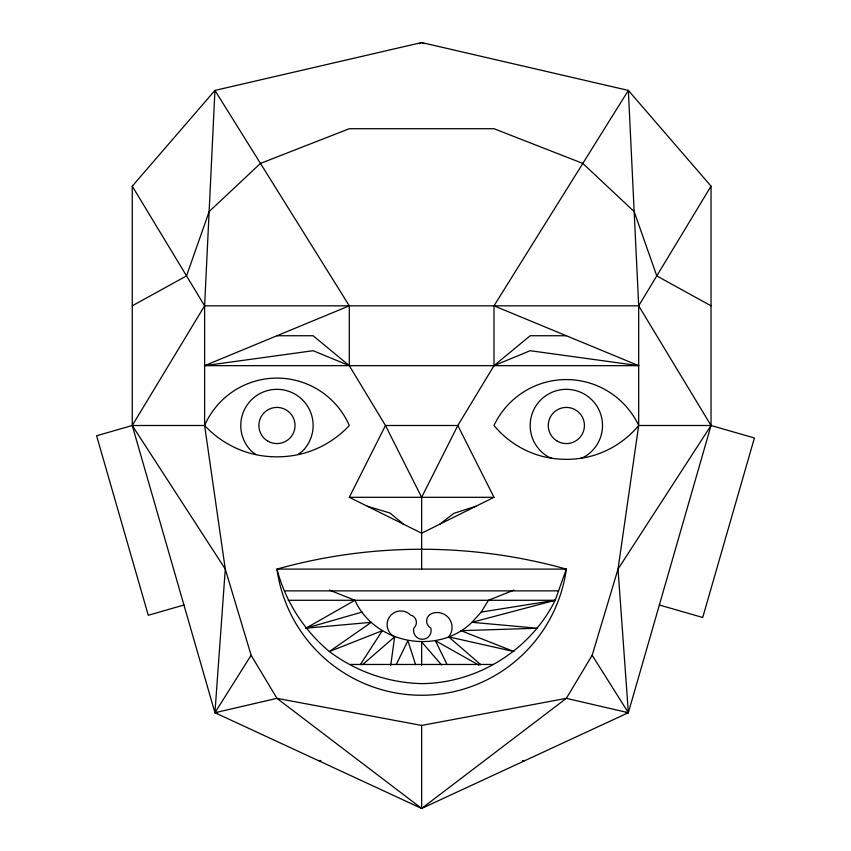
<?xml version="1.0" encoding="UTF-8"?>
<svg xmlns="http://www.w3.org/2000/svg" width="851" height="851" viewBox="0 0 851 851"><rect width="100%" height="100%" fill="white"/><g stroke="black" fill="none" stroke-linecap="round" stroke-linejoin="round"><path stroke-width="1.28" d="M421.649 497.303L457.817 425.5L493.995 365.664L493.995 305.828L628.357 90.419L638.686 305.828L638.686 425.5L618.017 569.106L592.179 655.27L566.34 698.352L421.649 808.45L276.958 698.352L251.119 655.27L225.281 569.106L204.612 425.5L204.612 305.828L214.941 90.419L421.649 42.55L628.357 90.419L711.032 186.156L711.032 425.5L628.357 712.712L421.649 808.45L214.941 712.712L132.256 425.5L132.256 186.156L214.941 90.419L349.304 305.828L349.304 365.664L385.471 425.5L421.649 497.303L421.649 569.106M390.705 665.578L394.63 636.867A13.69 13.69 0 0 1 389.715 616.603A13.69 13.69 0 0 1 410.512 614.996A7.585 7.585 0 0 1 413.873 628.07A8.808 8.808 0 0 0 422.341 639.292A8.808 8.808 0 0 0 430.819 628.07A8.01 8.01 0 0 1 431.627 613.582A14.893 14.893 0 0 1 448.668 636.867L480.804 664.705M329.401 590.094L354.878 600.285C374.674 643.877 437.691 655.727 471.986 622.315L555.192 600.285L566.34 569.106A537.289 537.289 0 0 0 276.958 569.106C285.415 601.391 303.733 630.187 329.38 651.536C356.058 671.588 388.29 682.8 421.649 683.63C477.4 683.236 530.354 650.196 555.192 600.285L288.106 600.285M396.289 664.471L407.906 640.675L415.586 664.674M349.304 497.303L385.471 425.5L457.817 425.5L493.995 497.303L421.649 533.205L349.304 497.303L493.995 497.303M711.032 186.156L638.686 305.828L204.612 305.828L132.256 425.5L96.599 435.765L148.276 615.273L183.933 605.008M448.668 636.867L513.908 651.536L461.008 630.687L537.428 628.219L471.986 622.315L481.23 612.071L488.421 600.285L513.898 590.094M251.119 655.27L214.941 712.712L217.59 712.712M360.313 664.674L382.29 630.687L329.38 651.536L371.313 622.315L305.871 628.219L354.878 600.285M362.494 664.705L394.63 636.867M439.733 524.227L453.902 513.313L475.911 506.281M298.105 454.477L302.53 451.083A36.178 36.178 0 0 0 302.53 399.917A36.178 36.178 0 0 0 251.375 399.917A36.178 36.178 0 0 0 251.375 451.083L255.8 454.477M132.256 305.828L186.518 275.915L209.133 211.591L260.47 163.413L349.304 128.714L493.995 128.714L582.818 163.413L634.165 211.591L656.781 275.915L711.032 305.828M419.266 43.731L421.649 42.55L424.032 43.731M493.995 305.828L638.686 365.664L204.612 365.664L349.304 305.828M580.829 458.317L584.424 456.827A36.178 36.178 0 0 0 594.051 402.246A36.178 36.178 0 0 0 538.63 402.246A36.178 36.178 0 0 0 548.257 456.827L551.852 458.317M305.871 628.219L362.069 612.071M204.612 425.5A98.844 98.844 0 0 0 250.237 453.317C267.682 458.019 286.223 458.019 303.669 453.317A98.844 98.844 0 0 0 349.304 425.5A78.909 78.909 0 0 0 204.612 425.5L132.256 425.5L225.281 569.106L214.941 712.712L276.958 698.352L421.649 725.435L566.34 698.352L628.357 712.712L618.017 569.106L711.032 425.5L638.686 305.828M481.23 612.071L555.192 600.285M204.612 365.664L313.125 350.708L349.304 365.664L313.125 335.741L276.958 335.741M566.34 335.741L530.173 335.741L493.995 365.664L530.173 350.708L638.686 365.664M638.686 425.5A93.982 93.982 0 0 1 593.477 455.498C575.808 460.614 556.873 460.614 539.215 455.498A93.982 93.982 0 0 1 493.995 425.5A79.941 79.941 0 0 1 638.686 425.5L711.032 425.5L754.401 437.978L702.724 617.486L659.365 605.008M284.734 590.871L558.564 590.871M350.112 664.461L493.186 664.461M625.708 712.712L628.357 712.712L592.179 655.27M318.295 760.581L320.944 760.581M522.354 760.581L525.003 760.581M367.387 506.281L389.992 513.015L403.565 524.227M478.943 665.184L435.393 640.675L447.009 664.471M441.563 664.939L421.649 641.952L421.649 665.397M132.256 186.156L204.612 305.828M421.649 725.435L421.649 808.45M566.34 569.106L276.958 569.106A146.053 146.053 0 0 0 566.34 569.106M267.905 441.158A18.084 18.084 0 0 0 295.042 425.5A18.084 18.084 0 0 0 267.905 409.842A18.084 18.084 0 0 0 267.905 441.158M557.299 441.158A18.084 18.084 0 0 0 584.424 425.5A18.084 18.084 0 0 0 557.299 409.842A18.084 18.084 0 0 0 557.299 441.158"/></g></svg>
